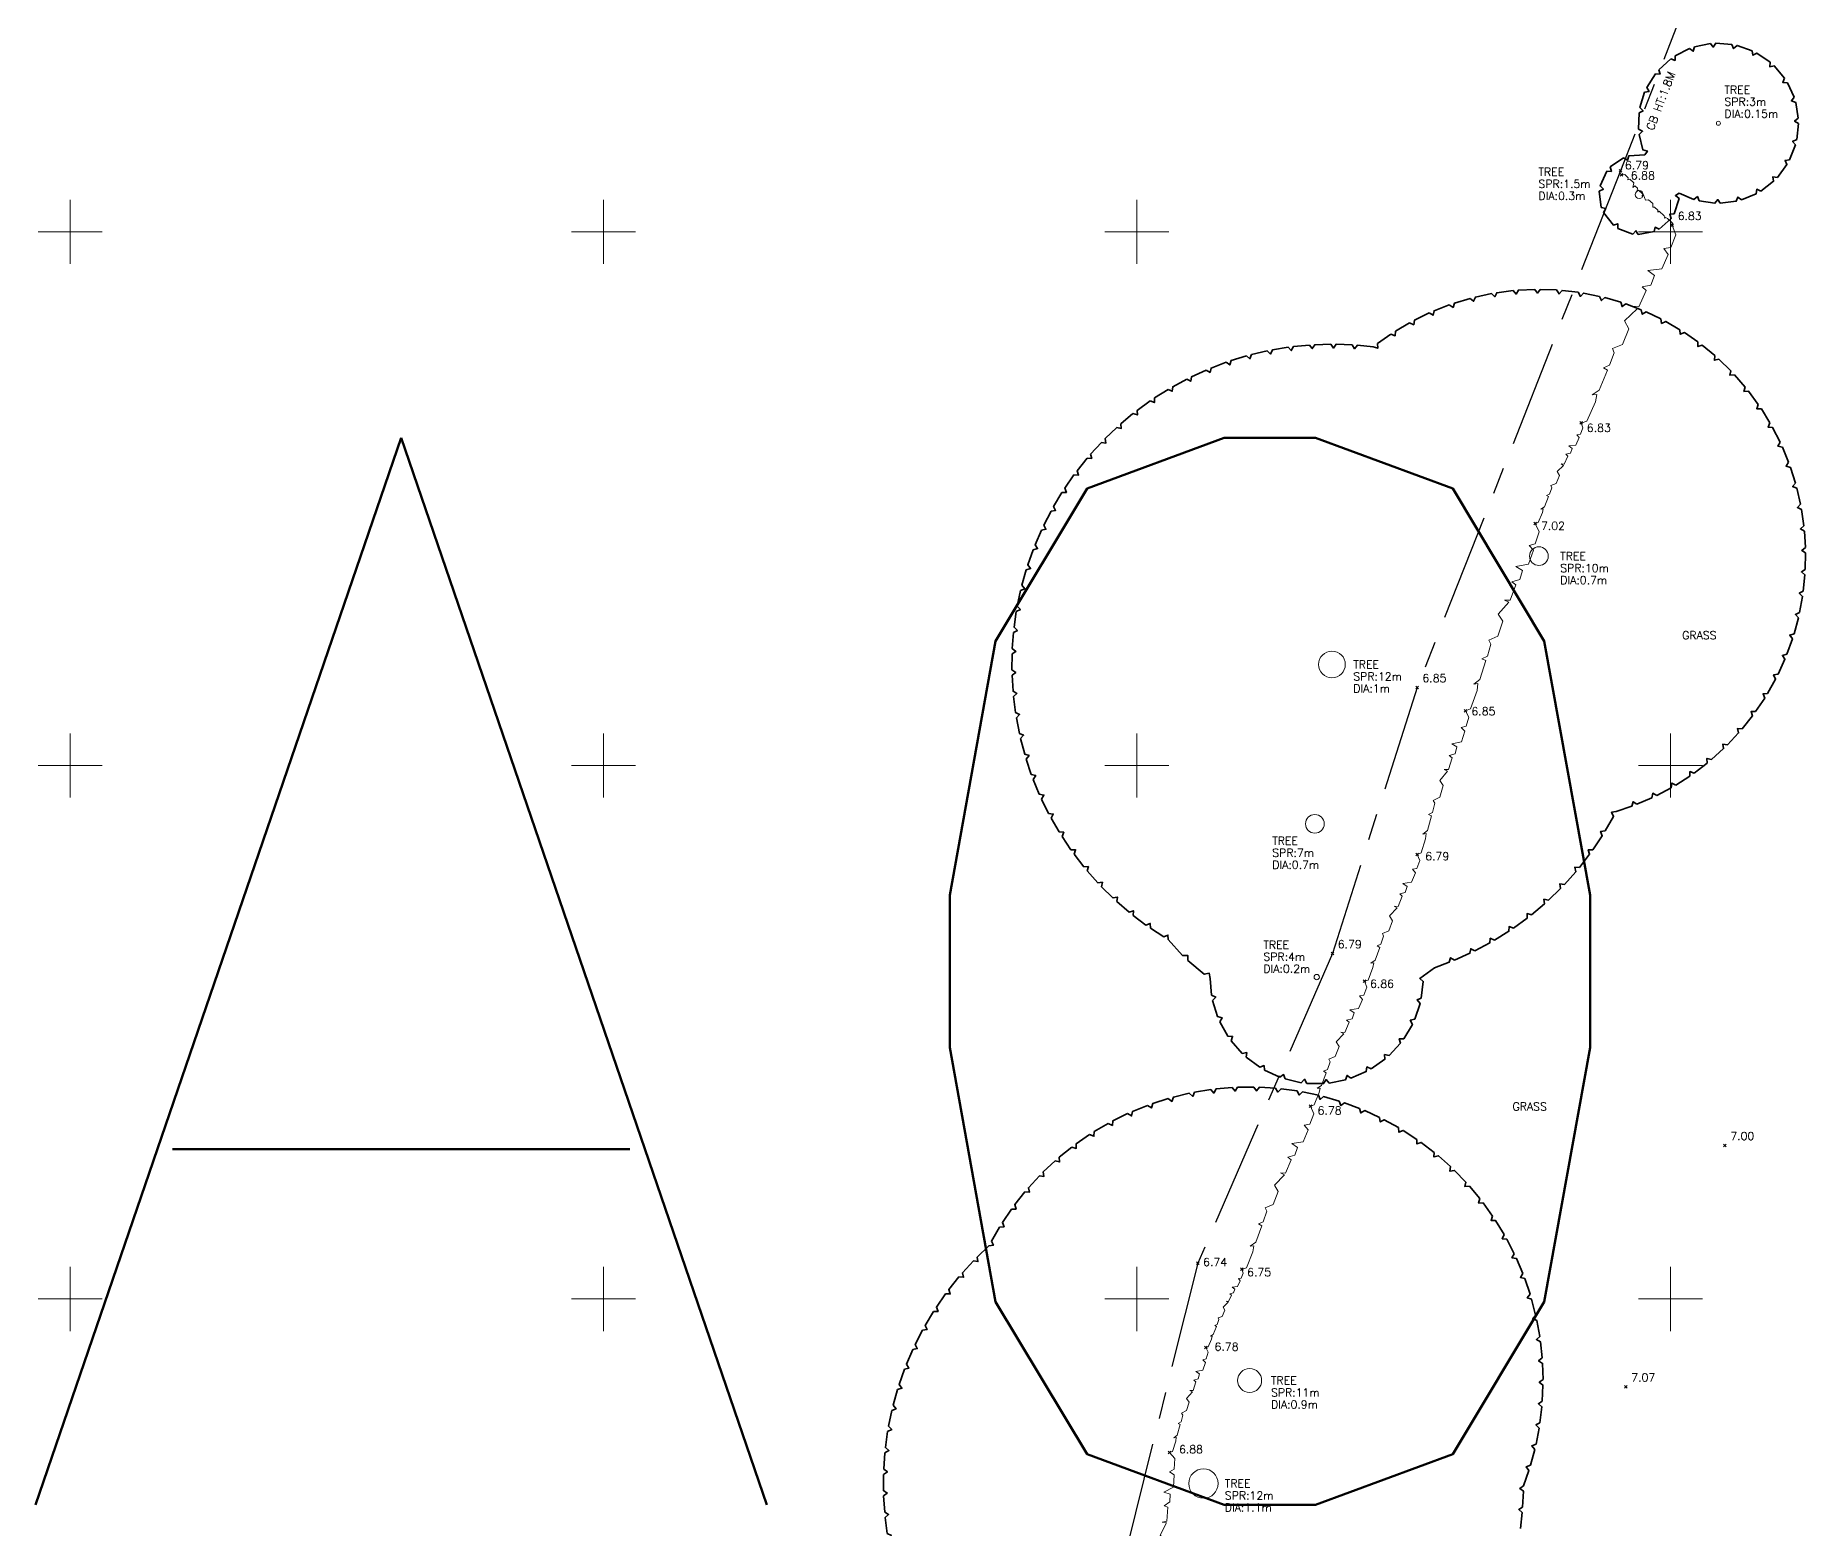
# Model space of a CAD drawing. Extents: x 521064 to 521635, y 174590 to 175241.
# Drawn here: x 521138.7 to 521205.1, y 174811.4 to 174867.4 of the extents above; entities that cross this region are included whole.
import ezdxf

# ---------------------------------------------------------------- set-up
doc = ezdxf.new("R2010")
doc.units = 0
doc.header["$PDMODE"] = 3
doc.header["$PDSIZE"] = 0.05
doc.linetypes.add('Centre', pattern=[7, 4, -1, 1, -1])
doc.layers.get('0').update_dxf_attribs({"linetype": 'CONTINUOUS', "lineweight": 18})
for name, color, linetype, lineweight in [('I031G_SURVEY-GRID', 7, 'CONTINUOUS', 18), ('I901G_TITLE-SHEET', 7, 'CONTINUOUS', 18), ('I910T_TXT-GEN-S', 7, 'CONTINUOUS', 13), ('I923G_SURVEY-POINT', 7, 'CONTINUOUS', 18), ('I923T_SURVEY-LEVEL', 7, 'CONTINUOUS', 13), ('I941G_TREE', 72, 'CONTINUOUS', 18), ('I941G_TREE-VEG', 6, 'CONTINUOUS', 35), ('I941T_TREE-TXT', 82, 'CONTINUOUS', 13), ('I995G_VEGETATION', 102, 'CONTINUOUS', 18)]:
    doc.layers.add(name, color=color, linetype=linetype, lineweight=lineweight)
doc.layers.add('I971G_FENCE', color=5, linetype='Centre')
doc.styles.add('MONOTXT', font='simplex.shx')
doc.styles.get("Standard").update_dxf_attribs({"font": 'simplex.shx'})

# ---------------------------------------------------------------- blocks, each defined once
blk = doc.blocks.new('HER Vegitation')
at = {"color": 0, "linetype": 'ByBlock'}
blk.add_polyline3d([(0, 0, 0), (0.005, 0.0072, 0), (0.0165, 0.0097, 0), (0.0206, 0.0053, 0), (0.0225, 0.0112, 0), (0.0359, 0.0137, 0), (0.0437, 0.0047, 0), (0.044, 0.0119, 0), (0.0525, 0.014, 0), (0.0581, 0.0087, 0), (0.0587, 0.0131, 0), (0.0737, 0.0159, 0), (0.0762, 0.0112, 0), (0.0759, 0.0159, 0), (0.0906, 0.0128, 0), (0.094, 0.0197, 0), (0.1084, 0.0228, 0), (0.1159, 0.0175, 0), (0.1181, 0.0209, 0), (0.1293, 0.0237, 0), (0.134, 0.0206, 0), (0.1337, 0.0247, 0), (0.1518, 0.0287, 0), (0.1584, 0.0259, 0), (0.1559, 0.029, 0), (0.1618, 0.0315, 0), (0.1797, 0.035, 0), (0.1837, 0.0319, 0)], dxfattribs=at)

msp = doc.modelspace()

# ---------------------------------------------------------------- linework, layer by layer
at = {"layer": 'I031G_SURVEY-GRID'}
for p, q in [((521140, 174861.2), (521140, 174858.8)), ((521160, 174861.2), (521160, 174858.8)), ((521180, 174861.2), (521180, 174858.8)), ((521200, 174861.2), (521200, 174858.8)), ((521138.8, 174860), (521141.2, 174860)), ((521158.8, 174860), (521161.2, 174860)), ((521178.8, 174860), (521181.2, 174860)), ((521198.8, 174860), (521201.2, 174860)), ((521140, 174841.2), (521140, 174838.8)), ((521160, 174841.2), (521160, 174838.8)), ((521180, 174841.2), (521180, 174838.8)), ((521200, 174841.2), (521200, 174838.8)), ((521138.8, 174840), (521141.2, 174840)), ((521158.8, 174840), (521161.2, 174840)), ((521178.8, 174840), (521181.2, 174840)), ((521198.8, 174840), (521201.2, 174840)), ((521140, 174821.2), (521140, 174818.8)), ((521160, 174821.2), (521160, 174818.8)), ((521180, 174821.2), (521180, 174818.8)), ((521200, 174821.2), (521200, 174818.8)), ((521138.8, 174820), (521141.2, 174820)), ((521158.8, 174820), (521161.2, 174820)), ((521178.8, 174820), (521181.2, 174820)), ((521198.8, 174820), (521201.2, 174820))]:
    msp.add_line(p, q, dxfattribs=at)
at = {"layer": 'I923G_SURVEY-POINT'}
for p in [(521198.131, 174862.292, 6.789), (521198.165, 174862.143, 6.881), (521200.072, 174860.244, 6.834), (521196.652, 174852.839, 6.829), (521194.932, 174849.071, 7.025), (521190.503, 174842.923, 6.854), (521192.316, 174842.05, 6.85), (521190.511, 174836.665, 6.794), (521187.328, 174832.949, 6.787), (521188.53, 174831.91, 6.859), (521186.511, 174827.231, 6.784), (521202.047, 174825.759, 6.995), (521182.281, 174821.346, 6.744), (521183.931, 174821.112, 6.754), (521182.588, 174818.186, 6.775), (521198.332, 174816.709, 7.068), (521181.221, 174814.243, 6.885)]:
    msp.add_point(p, dxfattribs=at)
at = {"layer": 'I941G_TREE'}
for centre, radius in [((521201.8, 174864.069), 0.075), ((521198.83, 174861.397), 0.15), ((521195.07, 174847.845), 0.35), ((521187.311, 174843.785), 0.5), ((521186.67, 174837.81), 0.35), ((521186.74, 174832.066), 0.1), ((521184.225, 174816.945), 0.45), ((521182.494, 174813.084), 0.55)]:
    msp.add_circle(centre, radius, dxfattribs=at)
at = {"layer": 'I941G_TREE-VEG'}
for points in [[(521200.719, 174866.868), (521200.182, 174866.595), (521200.177, 174866.424), (521200.016, 174866.481)], [(521201.499, 174867.054), (521200.909, 174866.934), (521200.859, 174866.77), (521200.719, 174866.868)], [(521202.301, 174867.027), (521201.7, 174867.068), (521201.609, 174866.923), (521201.499, 174867.054)], [(521203.067, 174866.789), (521202.498, 174866.987), (521202.372, 174866.872), (521202.301, 174867.027)], [(521203.742, 174866.356), (521203.246, 174866.698), (521203.094, 174866.62), (521203.067, 174866.789)], [(521200.016, 174866.481), (521199.57, 174866.076), (521199.611, 174865.91), (521199.441, 174865.922)], [(521204.278, 174865.76), (521203.891, 174866.221), (521203.723, 174866.186), (521203.742, 174866.356)], [(521199.441, 174865.922), (521199.118, 174865.413), (521199.202, 174865.264), (521199.034, 174865.231)], [(521204.638, 174865.043), (521204.386, 174865.59), (521204.215, 174865.601), (521204.278, 174865.76)], [(521199.034, 174865.231), (521198.858, 174864.655), (521198.978, 174864.533), (521198.825, 174864.456)], [(521204.794, 174864.256), (521204.697, 174864.85), (521204.535, 174864.906), (521204.638, 174865.043)], [(521198.825, 174864.456), (521198.808, 174863.854), (521198.956, 174863.769), (521198.829, 174863.654)], [(521204.737, 174863.456), (521204.8, 174864.055), (521204.659, 174864.151), (521204.794, 174864.256)], [(521198.829, 174863.654), (521198.972, 174863.069), (521199.137, 174863.026), (521199.045, 174862.882)], [(521204.469, 174862.7), (521204.689, 174863.26), (521204.578, 174863.391), (521204.737, 174863.456)], [(521199.045, 174862.882), (521198.439, 174862.845), (521198.387, 174862.683), (521198.246, 174862.779)], [(521197.615, 174862.277), (521197.366, 174861.723), (521197.486, 174861.602), (521197.335, 174861.522)], [(521198.246, 174862.779), (521197.746, 174862.434), (521197.786, 174862.268), (521197.615, 174862.277)], [(521204.011, 174862.041), (521204.371, 174862.524), (521204.299, 174862.679), (521204.469, 174862.7)], [(521197.335, 174861.522), (521197.409, 174860.918), (521197.574, 174860.877), (521197.487, 174860.73)], [(521202.664, 174861.196), (521203.221, 174861.427), (521203.238, 174861.597), (521203.394, 174861.528)], [(521203.394, 174861.528), (521203.87, 174861.898), (521203.842, 174862.066), (521204.011, 174862.041)], [(521200.143, 174860.671), (521200.323, 174861.251), (521200.19, 174861.357), (521200.329, 174861.455)], [(521200.329, 174861.455), (521200.881, 174861.213), (521201.016, 174861.319), (521201.075, 174861.158)], [(521201.075, 174861.158), (521201.671, 174861.072), (521201.773, 174861.209), (521201.872, 174861.07)], [(521201.872, 174861.07), (521202.47, 174861.145), (521202.531, 174861.304), (521202.664, 174861.196)], [(521197.487, 174860.73), (521197.861, 174860.252), (521198.024, 174860.302), (521198.026, 174860.131)], [(521198.797, 174859.898), (521199.394, 174860.007), (521199.426, 174860.175), (521199.578, 174860.097)], [(521199.578, 174860.097), (521200.032, 174860.5), (521199.973, 174860.659), (521200.143, 174860.671)], [(521198.026, 174860.131), (521198.594, 174859.916), (521198.708, 174860.043), (521198.797, 174859.898)], [(521192.491, 174857.507), (521191.903, 174857.33), (521191.852, 174857.165), (521191.71, 174857.264)], [(521193.289, 174857.685), (521192.689, 174857.557), (521192.624, 174857.397), (521192.491, 174857.507)], [(521194.099, 174857.798), (521193.49, 174857.719), (521193.413, 174857.565), (521193.289, 174857.685)], [(521194.915, 174857.844), (521194.302, 174857.815), (521194.213, 174857.668), (521194.099, 174857.798)], [(521195.732, 174857.823), (521195.119, 174857.845), (521195.018, 174857.705), (521194.915, 174857.844)], [(521196.545, 174857.735), (521195.936, 174857.807), (521195.824, 174857.676), (521195.732, 174857.823)], [(521197.348, 174857.582), (521196.747, 174857.703), (521196.624, 174857.582), (521196.545, 174857.735)], [(521198.136, 174857.363), (521197.547, 174857.533), (521197.415, 174857.422), (521197.348, 174857.582)], [(521190.952, 174856.958), (521190.401, 174856.688), (521190.377, 174856.517), (521190.221, 174856.591)], [(521191.71, 174857.264), (521191.139, 174857.04), (521191.101, 174856.871), (521190.952, 174856.958)], [(521198.904, 174857.081), (521198.33, 174857.298), (521198.189, 174857.198), (521198.136, 174857.363)], [(521199.645, 174856.737), (521199.092, 174857), (521198.943, 174856.912), (521198.904, 174857.081)], [(521189.523, 174856.165), (521189.023, 174855.81), (521189.028, 174855.637), (521188.861, 174855.684)], [(521190.221, 174856.591), (521189.694, 174856.277), (521189.684, 174856.104), (521189.523, 174856.165)], [(521200.357, 174856.333), (521199.826, 174856.641), (521199.671, 174856.566), (521199.645, 174856.737)], [(521201.032, 174855.873), (521200.529, 174856.223), (521200.368, 174856.16), (521200.357, 174856.333)], [(521184.881, 174855.536), (521184.296, 174855.4), (521184.236, 174855.24), (521184.103, 174855.348)], [(521185.669, 174855.672), (521185.077, 174855.575), (521185.006, 174855.419), (521184.881, 174855.536)], [(521186.465, 174855.755), (521185.868, 174855.698), (521185.786, 174855.547), (521185.669, 174855.672)], [(521187.265, 174855.785), (521186.665, 174855.768), (521186.574, 174855.622), (521186.465, 174855.755)], [(521188.065, 174855.761), (521187.465, 174855.784), (521187.364, 174855.645), (521187.265, 174855.785)], [(521188.861, 174855.684), (521188.264, 174855.747), (521188.155, 174855.615), (521188.065, 174855.761)], [(521201.668, 174855.359), (521201.195, 174855.749), (521201.03, 174855.7), (521201.032, 174855.873)], [(521183.339, 174855.109), (521182.778, 174854.896), (521182.74, 174854.729), (521182.594, 174854.819)], [(521184.103, 174855.348), (521183.529, 174855.174), (521183.479, 174855.009), (521183.339, 174855.109)], [(521202.26, 174854.794), (521201.821, 174855.222), (521201.651, 174855.187), (521201.668, 174855.359)], [(521181.869, 174854.48), (521181.341, 174854.195), (521181.325, 174854.024), (521181.168, 174854.094)], [(521182.594, 174854.819), (521182.048, 174854.569), (521182.02, 174854.4), (521181.869, 174854.48)], [(521202.804, 174854.184), (521202.401, 174854.646), (521202.229, 174854.624), (521202.26, 174854.794)], [(521203.296, 174853.531), (521202.932, 174854.024), (521202.759, 174854.017), (521202.804, 174854.184)], [(521180.495, 174853.661), (521180.009, 174853.308), (521180.016, 174853.137), (521179.851, 174853.185)], [(521181.168, 174854.094), (521180.66, 174853.774), (521180.656, 174853.602), (521180.495, 174853.661)], [(521203.733, 174852.84), (521203.41, 174853.361), (521203.238, 174853.368), (521203.296, 174853.531)], [(521179.851, 174853.185), (521179.391, 174852.8), (521179.409, 174852.63), (521179.242, 174852.667)], [(521204.112, 174852.115), (521203.833, 174852.661), (521203.662, 174852.682), (521203.733, 174852.84)], [(521179.242, 174852.667), (521178.808, 174852.252), (521178.837, 174852.083), (521178.668, 174852.11)], [(521178.132, 174851.515), (521177.757, 174851.046), (521177.809, 174850.883), (521177.637, 174850.886)], [(521178.668, 174852.11), (521178.262, 174851.667), (521178.303, 174851.5), (521178.132, 174851.515)], [(521204.431, 174851.362), (521204.197, 174851.929), (521204.028, 174851.964), (521204.112, 174852.115)], [(521177.637, 174850.886), (521177.294, 174850.393), (521177.357, 174850.234), (521177.185, 174850.226)], [(521204.687, 174850.585), (521204.501, 174851.17), (521204.335, 174851.218), (521204.431, 174851.362)], [(521177.185, 174850.226), (521176.876, 174849.711), (521176.949, 174849.556), (521176.779, 174849.536)], [(521204.878, 174849.791), (521204.741, 174850.388), (521204.579, 174850.45), (521204.687, 174850.585)], [(521176.779, 174849.536), (521176.504, 174849.003), (521176.588, 174848.852), (521176.419, 174848.822)], [(521205.005, 174848.983), (521204.916, 174849.59), (521204.76, 174849.664), (521204.878, 174849.791)], [(521205.064, 174848.167), (521205.026, 174848.779), (521204.876, 174848.867), (521205.005, 174848.983)], [(521176.419, 174848.822), (521176.181, 174848.271), (521176.274, 174848.127), (521176.107, 174848.085)], [(521176.107, 174848.085), (521175.906, 174847.519), (521176.009, 174847.381), (521175.846, 174847.328)], [(521205.057, 174847.349), (521205.069, 174847.963), (521204.927, 174848.062), (521205.064, 174848.167)], [(521175.846, 174847.328), (521175.683, 174846.751), (521175.794, 174846.62), (521175.635, 174846.556)], [(521204.983, 174846.535), (521205.045, 174847.145), (521204.912, 174847.256), (521205.057, 174847.349)], [(521175.635, 174846.556), (521175.511, 174845.969), (521175.631, 174845.846), (521175.476, 174845.772)], [(521204.843, 174845.73), (521204.955, 174846.333), (521204.831, 174846.454), (521204.983, 174846.535)], [(521175.476, 174845.772), (521175.392, 174845.178), (521175.52, 174845.063), (521175.37, 174844.979)], [(521204.638, 174844.938), (521204.798, 174845.53), (521204.685, 174845.661), (521204.843, 174845.73)], [(521175.37, 174844.979), (521175.325, 174844.38), (521175.461, 174844.275), (521175.317, 174844.18)], [(521204.368, 174844.166), (521204.576, 174844.743), (521204.474, 174844.883), (521204.638, 174844.938)], [(521175.317, 174844.18), (521175.312, 174843.58), (521175.454, 174843.484), (521175.317, 174843.38)], [(521204.037, 174843.419), (521204.291, 174843.977), (521204.201, 174844.124), (521204.368, 174844.166)], [(521175.317, 174843.38), (521175.353, 174842.781), (521175.501, 174842.694), (521175.371, 174842.582)], [(521203.645, 174842.701), (521203.944, 174843.236), (521203.866, 174843.391), (521204.037, 174843.419)], [(521175.371, 174842.582), (521175.446, 174841.986), (521175.6, 174841.91), (521175.478, 174841.789)], [(521203.196, 174842.017), (521203.538, 174842.527), (521203.473, 174842.687), (521203.645, 174842.701)], [(521175.478, 174841.789), (521175.592, 174841.2), (521175.751, 174841.133), (521175.637, 174841.005)], [(521202.693, 174841.373), (521203.075, 174841.853), (521203.023, 174842.017), (521203.196, 174842.017)], [(521175.637, 174841.005), (521175.791, 174840.424), (521175.953, 174840.369), (521175.848, 174840.233)], [(521202.139, 174840.772), (521202.559, 174841.219), (521202.52, 174841.387), (521202.693, 174841.373)], [(521175.848, 174840.233), (521176.04, 174839.664), (521176.206, 174839.619), (521176.111, 174839.477)], [(521200.892, 174839.715), (521201.38, 174840.087), (521201.369, 174840.26), (521201.537, 174840.218)], [(521201.537, 174840.218), (521201.992, 174840.629), (521201.968, 174840.8), (521202.139, 174840.772)], [(521200.209, 174839.266), (521200.725, 174839.598), (521200.729, 174839.771), (521200.892, 174839.715)], [(521176.111, 174839.477), (521176.34, 174838.922), (521176.509, 174838.889), (521176.423, 174838.74)], [(521198.743, 174838.544), (521199.306, 174838.787), (521199.338, 174838.957), (521199.491, 174838.875)], [(521199.491, 174838.875), (521200.032, 174839.163), (521200.05, 174839.335), (521200.209, 174839.266)], [(521176.423, 174838.74), (521176.689, 174838.202), (521176.859, 174838.179), (521176.783, 174838.025)], [(521197.559, 174837.542), (521197.873, 174838.089), (521197.798, 174838.247), (521197.971, 174838.275)], [(521197.971, 174838.275), (521198.552, 174838.471), (521198.598, 174838.638), (521198.743, 174838.544)], [(521176.783, 174838.025), (521177.084, 174837.506), (521177.256, 174837.495), (521177.191, 174837.337)], [(521177.191, 174837.337), (521177.526, 174836.839), (521177.697, 174836.839), (521177.643, 174836.676)], [(521197.097, 174836.84), (521197.448, 174837.364), (521197.385, 174837.527), (521197.559, 174837.542)], [(521177.643, 174836.676), (521178.01, 174836.202), (521178.182, 174836.214), (521178.138, 174836.048)], [(521196.586, 174836.172), (521196.973, 174836.67), (521196.922, 174836.837), (521197.097, 174836.84)], [(521178.138, 174836.048), (521178.536, 174835.599), (521178.707, 174835.622), (521178.674, 174835.454)], [(521196.03, 174835.541), (521196.452, 174836.01), (521196.412, 174836.181), (521196.586, 174836.172)], [(521178.674, 174835.454), (521179.102, 174835.032), (521179.27, 174835.067), (521179.249, 174834.897)], [(521194.793, 174834.404), (521195.276, 174834.81), (521195.26, 174834.984), (521195.432, 174834.951)], [(521195.432, 174834.951), (521195.885, 174835.39), (521195.857, 174835.562), (521196.03, 174835.541)], [(521179.249, 174834.897), (521179.703, 174834.505), (521179.869, 174834.551), (521179.859, 174834.379)], [(521179.859, 174834.379), (521180.339, 174834.018), (521180.501, 174834.075), (521180.502, 174833.903)], [(521194.118, 174833.903), (521194.628, 174834.274), (521194.625, 174834.449), (521194.793, 174834.404)], [(521180.502, 174833.903), (521181.005, 174833.575), (521181.163, 174833.643), (521181.176, 174833.472)], [(521193.41, 174833.45), (521193.944, 174833.785), (521193.953, 174833.96), (521194.118, 174833.903)], [(521181.176, 174833.472), (521181.71, 174832.87), (521181.902, 174832.877), (521181.902, 174832.684)], [(521191.906, 174832.7), (521192.482, 174832.957), (521192.515, 174833.128), (521192.671, 174833.049)], [(521192.671, 174833.049), (521193.228, 174833.345), (521193.249, 174833.519), (521193.41, 174833.45)], [(521181.902, 174832.684), (521182.521, 174832.171), (521182.711, 174832.207), (521182.74, 174832.017)], [(521190.662, 174831.282), (521190.737, 174831.905), (521190.6, 174832.012), (521191.154, 174832.418), (521191.711, 174832.621), (521191.756, 174832.79), (521191.906, 174832.7)], [(521182.74, 174832.017), (521182.797, 174831.392), (521182.954, 174831.316), (521182.838, 174831.186)], [(521182.838, 174831.186), (521183.024, 174830.587), (521183.192, 174830.545), (521183.106, 174830.394)], [(521190.414, 174830.484), (521190.616, 174831.078), (521190.504, 174831.211), (521190.662, 174831.282)], [(521183.106, 174830.394), (521183.413, 174829.847), (521183.586, 174829.841), (521183.533, 174829.675)], [(521190.004, 174829.755), (521190.326, 174830.294), (521190.244, 174830.447), (521190.414, 174830.484)], [(521183.533, 174829.675), (521183.947, 174829.203), (521184.118, 174829.234), (521184.1, 174829.061)], [(521189.452, 174829.127), (521189.879, 174829.587), (521189.831, 174829.754), (521190.004, 174829.755)], [(521184.1, 174829.061), (521184.603, 174828.685), (521184.764, 174828.751), (521184.783, 174828.578)], [(521188.782, 174828.627), (521189.295, 174828.989), (521189.282, 174829.162), (521189.452, 174829.127)], [(521184.783, 174828.578), (521185.353, 174828.315), (521185.496, 174828.412), (521185.551, 174828.247)], [(521187.207, 174828.094), (521187.822, 174828.216), (521187.881, 174828.379), (521188.022, 174828.278)], [(521188.022, 174828.278), (521188.599, 174828.525), (521188.623, 174828.697), (521188.782, 174828.627)], [(521181.962, 174827.709), (521181.369, 174827.568), (521181.308, 174827.406), (521181.173, 174827.513)], [(521182.764, 174827.847), (521182.162, 174827.749), (521182.089, 174827.593), (521181.962, 174827.709)], [(521183.573, 174827.925), (521182.965, 174827.872), (521182.882, 174827.721), (521182.764, 174827.847)], [(521184.386, 174827.943), (521183.776, 174827.936), (521183.682, 174827.791), (521183.573, 174827.925)], [(521185.199, 174827.901), (521184.59, 174827.939), (521184.485, 174827.802), (521184.386, 174827.943)], [(521186.005, 174827.8), (521185.401, 174827.882), (521185.286, 174827.753), (521185.199, 174827.901)], [(521185.551, 174828.247), (521186.163, 174828.108), (521186.283, 174828.234), (521186.371, 174828.083)], [(521186.803, 174827.638), (521186.206, 174827.765), (521186.082, 174827.645), (521186.005, 174827.8)], [(521186.371, 174828.083), (521186.998, 174828.075), (521187.09, 174828.222), (521187.207, 174828.094)], [(521187.586, 174827.419), (521187, 174827.589), (521186.867, 174827.478), (521186.803, 174827.638)], [(521180.4, 174827.259), (521179.835, 174827.031), (521179.799, 174826.862), (521179.649, 174826.948)], [(521181.173, 174827.513), (521180.592, 174827.327), (521180.543, 174827.162), (521180.4, 174827.259)], [(521188.35, 174827.142), (521187.779, 174827.355), (521187.638, 174827.254), (521187.586, 174827.419)], [(521189.092, 174826.809), (521188.538, 174827.064), (521188.391, 174826.974), (521188.35, 174827.142)], [(521178.922, 174826.582), (521178.396, 174826.274), (521178.385, 174826.101), (521178.225, 174826.164)], [(521179.649, 174826.948), (521179.101, 174826.679), (521179.078, 174826.508), (521178.922, 174826.582)], [(521189.808, 174826.422), (521189.274, 174826.717), (521189.12, 174826.639), (521189.092, 174826.809)], [(521190.493, 174825.984), (521189.982, 174826.318), (521189.823, 174826.25), (521189.808, 174826.422)], [(521177.56, 174825.696), (521177.085, 174825.313), (521177.1, 174825.141), (521176.932, 174825.179)], [(521178.225, 174826.164), (521177.723, 174825.818), (521177.725, 174825.645), (521177.56, 174825.696)], [(521191.144, 174825.496), (521190.659, 174825.866), (521190.495, 174825.811), (521190.493, 174825.984)], [(521176.932, 174825.179), (521176.486, 174824.763), (521176.514, 174824.592), (521176.343, 174824.618)], [(521191.757, 174824.961), (521191.301, 174825.367), (521191.133, 174825.324), (521191.144, 174825.496)], [(521176.343, 174824.618), (521175.93, 174824.169), (521175.97, 174824.001), (521175.798, 174824.015)], [(521192.328, 174824.383), (521191.903, 174824.821), (521191.734, 174824.79), (521191.757, 174824.961)], [(521192.856, 174823.764), (521192.464, 174824.232), (521192.293, 174824.214), (521192.328, 174824.383)], [(521175.798, 174824.015), (521175.419, 174823.537), (521175.471, 174823.372), (521175.298, 174823.373)], [(521193.336, 174823.108), (521192.98, 174823.603), (521192.808, 174823.598), (521192.856, 174823.764)], [(521175.298, 174823.373), (521174.956, 174822.868), (521175.02, 174822.708), (521174.848, 174822.696)], [(521193.766, 174822.418), (521193.448, 174822.938), (521193.276, 174822.946), (521193.336, 174823.108)], [(521174.848, 174822.696), (521174.543, 174822.167), (521174.619, 174822.012), (521174.448, 174821.987)], [(521194.145, 174821.698), (521193.866, 174822.24), (521193.695, 174822.261), (521193.766, 174822.418)], [(521174.448, 174821.987), (521174.01, 174821.57), (521174.038, 174821.4), (521173.868, 174821.426)], [(521194.469, 174820.952), (521194.231, 174821.513), (521194.061, 174821.546), (521194.145, 174821.698)], [(521173.868, 174821.426), (521173.458, 174820.98), (521173.498, 174820.813), (521173.326, 174820.827)], [(521173.326, 174820.827), (521172.947, 174820.355), (521172.999, 174820.19), (521172.826, 174820.193)], [(521194.737, 174820.184), (521194.541, 174820.762), (521194.375, 174820.807), (521194.469, 174820.952)], [(521172.826, 174820.193), (521172.48, 174819.696), (521172.542, 174819.536), (521172.37, 174819.527)], [(521194.947, 174819.398), (521194.795, 174819.989), (521194.632, 174820.047), (521194.737, 174820.184)], [(521172.37, 174819.527), (521172.058, 174819.008), (521172.131, 174818.852), (521171.96, 174818.832)], [(521195.099, 174818.599), (521194.991, 174819.2), (521194.833, 174819.269), (521194.947, 174819.398)], [(521171.96, 174818.832), (521171.683, 174818.293), (521171.766, 174818.142), (521171.597, 174818.11)], [(521195.192, 174817.791), (521195.128, 174818.398), (521194.976, 174818.479), (521195.099, 174818.599)], [(521171.597, 174818.11), (521171.357, 174817.554), (521171.451, 174817.409), (521171.284, 174817.366)], [(521195.225, 174816.979), (521195.206, 174817.588), (521195.06, 174817.68), (521195.192, 174817.791)], [(521171.284, 174817.366), (521171.082, 174816.795), (521171.185, 174816.657), (521171.021, 174816.602)], [(521171.021, 174816.602), (521170.858, 174816.019), (521170.97, 174815.888), (521170.81, 174815.823)], [(521195.197, 174816.166), (521195.223, 174816.775), (521195.084, 174816.878), (521195.225, 174816.979)], [(521170.81, 174815.823), (521170.687, 174815.23), (521170.807, 174815.107), (521170.653, 174815.031)], [(521195.109, 174815.357), (521195.181, 174815.963), (521195.05, 174816.076), (521195.197, 174816.166)], [(521170.653, 174815.031), (521170.57, 174814.431), (521170.698, 174814.316), (521170.549, 174814.23)], [(521194.962, 174814.557), (521195.078, 174815.156), (521194.956, 174815.278), (521195.109, 174815.357)], [(521194.757, 174813.771), (521194.916, 174814.359), (521194.804, 174814.49), (521194.962, 174814.557)], [(521170.549, 174814.23), (521170.506, 174813.626), (521170.642, 174813.52), (521170.499, 174813.424)], [(521194.493, 174813.001), (521194.696, 174813.576), (521194.593, 174813.715), (521194.757, 174813.771)], [(521170.499, 174813.424), (521170.497, 174812.819), (521170.639, 174812.722), (521170.503, 174812.617)], [(521170.503, 174812.617), (521170.542, 174812.013), (521170.69, 174811.926), (521170.561, 174811.812)], [(521194.461, 174812.194), (521194.49, 174812.799), (521194.352, 174812.902), (521194.493, 174813.001)], [(521170.561, 174811.812), (521170.641, 174811.211), (521170.795, 174811.135), (521170.674, 174811.012)], [(521194.374, 174811.392), (521194.444, 174811.993), (521194.313, 174812.105), (521194.461, 174812.194)]]:
    msp.add_lwpolyline(points, dxfattribs=at)
at = {"layer": 'I971G_FENCE'}
msp.add_polyline3d([(521201.197, 174870.188, 6.803), (521198.131, 174862.292, 6.789), (521190.503, 174842.923, 6.854), (521187.328, 174832.949, 6.787), (521182.281, 174821.346, 6.744), (521178.98, 174808.105, 6.847), (521178.126, 174792.707, 6.967), (521177.05, 174779.319, 7.029), (521176.743, 174774.599, 7.403)], dxfattribs=at)

# ---------------------------------------------------------------- block references
at = {"layer": 'I995G_VEGETATION', "linetype": 'Continuous'}
for p, xscale, yscale, zscale, rotation in [((521198.165, 174862.143, 6.881), 14.43845420774166, 14.43845420774166, 14.43845420774166, 305.3572403854598), ((521200.072, 174860.244, 6.834), 43.76256969407212, 43.76256969407212, 43.76256969407212, 235.4168914560561), ((521196.652, 174852.839, 6.829), 22.21836512467883, 22.21836512467883, 22.21836512467883, 235.6838432338789), ((521194.932, 174849.071, 7.025), 40.1945996801421, 40.1945996801421, 40.1945996801421, 239.774321317224), ((521192.316, 174842.05, 6.85), 30.47325942457315, 30.47325942457315, 30.47325942457315, 241.6772089586107), ((521190.511, 174836.665, 6.794), 27.63261382495344, 27.63261382495344, 27.63261382495344, 237.5950704369997), ((521188.53, 174831.91, 6.859), 27.33672019939927, 27.33672019939927, 27.33672019939927, 236.8689103553597), ((521186.511, 174827.231, 6.784), 35.62686044526247, 35.62686044526247, 35.62686044526247, 237.3539579206385), ((521183.931, 174821.112, 6.754), 17.27118520239943, 17.27118520239943, 17.27118520239943, 235.5504494607965), ((521182.588, 174818.186, 6.775), 22.39101474603726, 22.39101474603726, 22.39101474603726, 241.0862167600643), ((521181.221, 174814.243, 6.885), 34.06884731786286, 34.06884731786286, 34.06884731786286, 255.6010871034715)]:
    msp.add_blockref('HER Vegitation', p, dxfattribs=dict(at, xscale=xscale, yscale=yscale, zscale=zscale, rotation=rotation))

# ---------------------------------------------------------------- texts
at = {"layer": 'I901G_TITLE-SHEET'}
msp.add_text('A0', height=40, dxfattribs=at).set_placement((521136.986, 174812.279))
at = {"layer": 'I910T_TXT-GEN-S', "style": 'MONOTXT'}
msp.add_text('CB HT:1.8M', height=0.3, rotation=68.93921, dxfattribs=at).set_placement((521199.362, 174863.776))
for p in [(521200.442, 174844.728), (521194.083, 174827.065)]:
    msp.add_text('GRASS', height=0.3, dxfattribs=at).set_placement(p)
at = {"layer": 'I923T_SURVEY-LEVEL', "style": 'MONOTXT'}
for s, p in [('6.79', (521198.295, 174862.345, 6.789)), ('6.88', (521198.517, 174861.963, 6.881)), ('6.83', (521200.272, 174860.444, 6.834)), ('6.83', (521196.867, 174852.504, 6.829)), ('7.02', (521195.148, 174848.831, 7.025)), ('6.85', (521190.703, 174843.123, 6.854)), ('6.85', (521192.54, 174841.879, 6.85)), ('6.79', (521190.807, 174836.445, 6.794)), ('6.79', (521187.528, 174833.149, 6.787)), ('6.86', (521188.738, 174831.665, 6.859)), ('6.78', (521186.771, 174826.916, 6.784)), ('7.00', (521202.247, 174825.959, 6.995)), ('6.74', (521182.481, 174821.235, 6.744)), ('6.75', (521184.131, 174820.856, 6.754)), ('6.78', (521182.908, 174818.062, 6.775)), ('7.07', (521198.532, 174816.909, 7.068)), ('6.88', (521181.576, 174814.215, 6.885))]:
    msp.add_text(s, height=0.3, dxfattribs=at).set_placement(p)
at = {"layer": 'I941T_TREE-TXT', "style": 'MONOTXT'}
for s, p in [('TREE', (521202.026, 174865.178)), ('SPR:3m', (521202.026, 174864.728)), ('DIA:0.15m', (521202.026, 174864.278)), ('TREE', (521195.053, 174862.097)), ('SPR:1.5m', (521195.053, 174861.647)), ('DIA:0.3m', (521195.053, 174861.197)), ('TREE', (521195.87, 174847.695)), ('SPR:10m', (521195.87, 174847.245)), ('DIA:0.7m', (521195.87, 174846.795)), ('TREE', (521188.111, 174843.635)), ('SPR:12m', (521188.111, 174843.185)), ('DIA:1m', (521188.111, 174842.735)), ('TREE', (521185.073, 174837.025)), ('SPR:7m', (521185.073, 174836.575)), ('DIA:0.7m', (521185.073, 174836.125)), ('TREE', (521184.74, 174833.131)), ('SPR:4m', (521184.74, 174832.681)), ('DIA:0.2m', (521184.74, 174832.231)), ('TREE', (521185.025, 174816.795)), ('SPR:11m', (521185.025, 174816.345)), ('DIA:0.9m', (521185.025, 174815.895)), ('TREE', (521183.294, 174812.934)), ('SPR:12m', (521183.294, 174812.484)), ('DIA:1.1m', (521183.294, 174812.034))]:
    msp.add_text(s, height=0.3, dxfattribs=at).set_placement(p)

doc.saveas('drawing.dxf')
